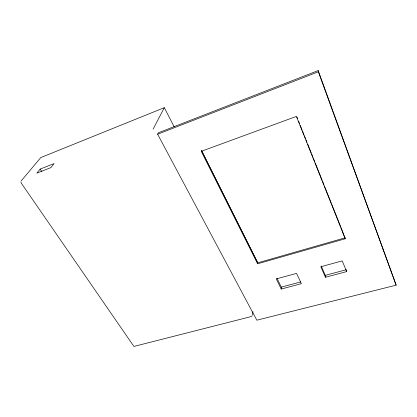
<?xml version="1.0" encoding="UTF-8"?>
<svg xmlns="http://www.w3.org/2000/svg" width="417" height="417" viewBox="0 0 417 417"><rect width="100%" height="100%" fill="white"/><g stroke="black" fill="none" stroke-linecap="round" stroke-linejoin="round"><path stroke-width="0.63" d="M281.235 289.044L276.278 278.921L296.57 273.375L301.366 283.68L281.235 289.044L281.308 287.12L276.919 278.144M252.937 311.666L252.593 315.101M341.023 227.541L345.24 238.743L257.617 263.784L257.706 262.851L201.5 150.568M157.621 134.227L158.33 132.794L318.207 70.567L396.15 285.155L256.82 320.193L157.621 134.227L318.327 71.797L318.207 70.567M153.102 129.176L164.308 107.664L174.144 126.773M21.069 181.046L40.798 157.553L164.308 107.664M40.126 169.104L36.847 173.144L50.942 167.587L54.074 163.584L40.126 169.104L41.841 171.695M252.113 315.961L250.846 316.659L133.909 346.433L21.439 183.371L20.855 181.994M257.706 262.851L345.125 237.82M281.308 287.12L300.72 281.923M346.496 270.331L346.647 271.613L325.427 277.269L325.296 275.345L346.418 269.69M201.64 150.735L257.685 262.694M257.617 263.784L201.255 151.324L296.388 116.416L345.24 238.743M321.231 266.01L325.296 275.345M325.427 277.269L320.829 266.739L342.232 260.886L346.647 271.613M296.873 116.916L297.597 118.73M298.562 121.149L299.526 123.568M300.25 125.381L302.184 130.213M302.664 131.423L303.873 134.446M304.353 135.655L305.562 138.679M306.042 139.888L307.006 142.306M307.73 144.12L311.348 153.185M311.833 154.394L313.037 157.417M313.521 158.627L314.726 161.65M315.21 162.859L322.205 180.389M322.69 181.598L323.894 184.622M324.374 185.831L331.374 203.36M331.854 204.57L340.538 226.337M318.327 71.797L396.15 285.155"/></g></svg>
